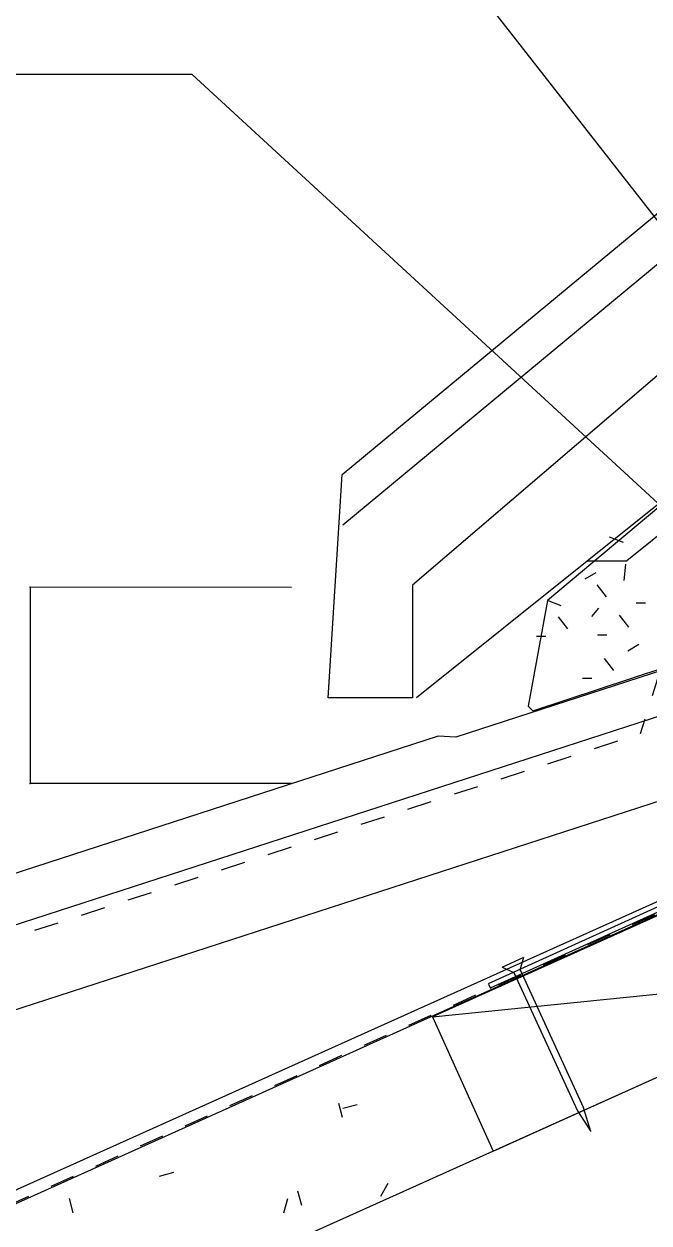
# Model space of a CAD drawing. Extents: x -1727 to 4652, y -2308 to 2357.
# Drawn here: x 536.1 to 663.5, y 470.4 to 714.9 of the extents above; entities that cross this region are included whole.
import ezdxf

# ---------------------------------------------------------------- set-up
doc = ezdxf.new("R2010")
doc.units = 0
doc.header["$LTSCALE"] = 5
doc.linetypes.add('DASHED2', pattern=[3, 2, -1])
doc.linetypes.add('DOT', pattern=[2, 1, -1])
for name, color, linetype in [('0-1', 7, 'CONTINUOUS'), ('0-2', 7, 'CONTINUOUS'), ('0-3', 7, 'CONTINUOUS'), ('0-4', 7, 'CONTINUOUS')]:
    doc.layers.add(name, color=color, linetype=linetype)

msp = doc.modelspace()

# ---------------------------------------------------------------- linework, layer by layer
at = {"layer": '0-1', "color": 7, "linetype": 'CONTINUOUS'}
for p, q in [((658.2919, 609.1174), (655.4933, 610.201)), ((658.7429, 604.6936), (658.3815, 601.3532)), ((652.694, 602.9788), (650.4369, 601.6248)), ((652.8752, 600.4995), (654.7708, 598.0617)), ((645.6298, 596.2118), (642.8312, 597.2954)), ((662.8049, 596.7485), (660.909, 596.7487)), ((653.2133, 595.7597), (651.7687, 594.0445)), ((657.441, 594.309), (659.3366, 591.8713)), ((644.9831, 593.9976), (646.8787, 591.5598)), ((642.4548, 589.9352), (640.559, 589.9353)), ((654.9127, 590.2466), (653.0168, 590.2468)), ((661.4579, 588.3501), (659.2008, 586.9961)), ((654.374, 585.4524), (656.2696, 583.0147)), ((651.8457, 581.39), (649.9498, 581.3902)), ((102.9661, 282.9583), (723.1989, 562.0598))]:
    msp.add_line(p, q, dxfattribs=at)
at = {"layer": '0-1', "color": 7, "linetype": 'DOT'}
msp.add_line((103.8861, 280.9108), (723.5402, 559.7519), dxfattribs=at)
at = {"layer": '0-1', "color": 6, "linetype": 'CONTINUOUS'}
for p, q in [((630.7644, 519.2153), (716.4807, 558.0576)), ((631.1771, 518.3048), (717.3041, 557.333)), ((630.77, 519.0974), (631.1841, 518.1875))]:
    msp.add_line(p, q, dxfattribs=at)
at = {"layer": '0-1', "color": 4, "linetype": 'CONTINUOUS'}
for p, q in [((633.6043, 522.5427), (637.9677, 524.5436)), ((635.9833, 521.4328), (648.9023, 493.2541)), ((637.2554, 522.017), (650.1744, 493.8373)), ((648.9023, 493.2541), (651.6225, 489.0006)), ((651.6225, 489.0006), (650.1744, 493.8373))]:
    msp.add_line(p, q, dxfattribs=at)
at = {"layer": '0-1', "color": 4, "linetype": 'DASHED2'}
for p, q in [((637.2554, 522.017), (637.9677, 524.5436)), ((633.6043, 522.5427), (635.9833, 521.4328))]:
    msp.add_line(p, q, dxfattribs=at)
at = {"layer": '0-1', "color": 7, "linetype": 'CONTINUOUS'}
msp.add_lwpolyline([(699.3086, 631.9899), (684.7087, 631.3892), (677.242, 626.1625), (642.8312, 597.2954), (638.8941, 575.781), (639.8626, 574.8125), (666.7871, 583.7228), (666.5012, 589.5093), (686.5264, 594.8615), (686.7383, 597.4755), (695.2611, 600.1873), (700.8784, 582.3668), (706.4958, 567.0645), (715.6989, 558.6813)], dxfattribs=at)
at = {"layer": '0-2', "color": 2, "linetype": 'CONTINUOUS'}
for p, q in [((600.9677, 622.971), (700.3707, 705.425)), ((601.0697, 612.736), (702.5747, 696.933)), ((704.5327, 676.833), (615.3107, 600.426)), ((710.5507, 653.183), (616.1077, 577.426)), ((688.4147, 629.017), (659.0057, 605.426)), ((598.1317, 577.426), (600.9677, 622.971)), ((651.0147, 605.426), (659.0057, 605.426)), ((615.3107, 600.426), (615.3107, 577.426)), ((673.6535, 585.4895), (624.1033, 569.4181)), ((697.7705, 584.1888), (392.4157, 485.0665)), ((615.3107, 577.426), (598.1317, 577.426)), ((620.5508, 569.656), (394.3537, 496.2297)), ((624.1033, 569.4181), (620.5508, 569.656)), ((374.1946, 461.9144), (692.0635, 565.0143))]:
    msp.add_line(p, q, dxfattribs=at)
at = {"layer": '0-2', "color": 2, "linetype": 'DOT'}
for p in [(665.6404, 582.657), (367.0757, 474.4884)]:
    msp.add_line(p, (661.7089, 570.1303), dxfattribs=at)
at = {"layer": '0-3', "color": 7, "linetype": 'CONTINUOUS'}
for p, q in [((537.3393, 599.9947), (537.3356, 559.9947)), ((590.6504, 599.9899), (537.3393, 599.9947)), ((590.6467, 559.9899), (537.3356, 559.9947))]:
    msp.add_line(p, q, dxfattribs=at)
for points in [[(676.7804, 660.0613), (593.0813, 767.1801), (543.0813, 767.1846)], [(674.7729, 608.476), (570.4034, 704.5858), (520.4034, 704.5903)]]:
    msp.add_lwpolyline(points, dxfattribs=at)
at = {"layer": '0-3', "color": 7}
for p in [(537.3393, 599.9947), (537.3356, 559.9947)]:
    msp.add_point(p, dxfattribs=at)
at = {"layer": '0-4', "color": 4, "linetype": 'CONTINUOUS'}
for p, q in [((66.1301, 263.638), (723.454, 559.433)), ((78.5003, 236.1165), (723.5132, 526.3716))]:
    msp.add_line(p, q, dxfattribs=at)
at = {"layer": '0-4', "color": 3, "linetype": 'CONTINUOUS'}
for p, q in [((701.4792, 549.335), (619.4062, 512.4022)), ((631.7171, 485.0446), (713.7901, 521.9773)), ((619.4062, 512.4022), (631.7171, 485.0446))]:
    msp.add_line(p, q, dxfattribs=at)
at = {"layer": '0-4', "color": 7, "linetype": 'CONTINUOUS'}
for p, q in [((619.4062, 512.4022), (713.7901, 521.9773)), ((600.1867, 494.8272), (600.9574, 491.9284)), ((601.1017, 493.7534), (604.001, 494.5242)), ((563.7247, 479.9375), (566.6241, 480.7082)), ((591.8645, 476.8971), (592.6353, 473.9976)), ((610.276, 478.3949), (608.771, 475.7996)), ((545.3072, 475.3712), (546.078, 472.4723)), ((589.7946, 475.2842), (589.0125, 472.3884))]:
    msp.add_line(p, q, dxfattribs=at)

doc.saveas('drawing.dxf')
